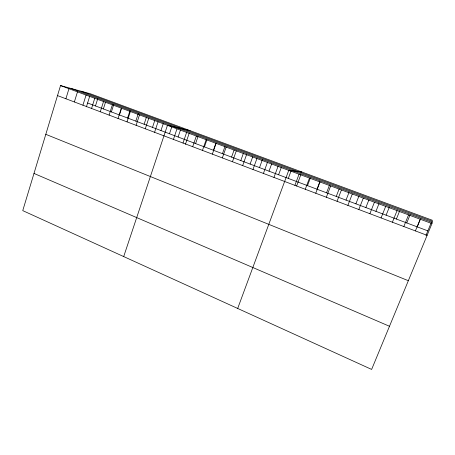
<?xml version="1.0" encoding="UTF-8"?>
<svg xmlns="http://www.w3.org/2000/svg" width="455" height="455" viewBox="0 0 455 455"><rect width="100%" height="100%" fill="white"/><g stroke="black" fill="none" stroke-linecap="round" stroke-linejoin="round"><path stroke-width="0.68" d="M431.971 223.587L432.25 220.226L90.465 93.798L60.538 85.574L22.75 210.625L371.633 369.426L431.971 223.587L60.538 85.574M65.901 98.758L68.961 88.702M74.37 101.965L77.475 91.865M82.929 105.196L86.069 95.061M86.416 106.834L89.646 96.426M91.569 108.466L94.748 98.286M95.465 105.947L97.734 98.695M100.299 111.765L103.518 101.545M103.387 108.921L105.475 102.307M109.115 115.104L112.374 104.832M111.384 111.93L113.704 104.622M118.027 118.471L121.32 108.159M119.455 114.961L121.587 108.296M127.605 118.027L129.976 110.662M127.025 121.872L130.363 111.52M135.823 121.115L138.223 113.722M136.113 125.307L139.497 114.91M144.121 124.232L146.328 117.487M145.299 128.782L148.722 118.34M152.499 127.383L154.791 120.427M154.581 132.291L158.05 121.803M160.956 130.557L163.271 123.578M123.697 256.575L167.468 125.307L190.076 130.648M169.487 133.764L171.836 126.757M173.435 139.423L176.989 128.845M178.104 137.006L180.481 129.971M183.012 143.041L186.613 132.416M185.441 144.298L189.206 133.213M192.687 146.703L196.338 136.034M195.587 143.575L198.016 136.489M202.469 150.4L206.166 139.685M204.454 146.908L206.911 139.793M213.412 150.275L215.898 143.126M212.354 154.137L216.097 143.376M222.45 153.671L224.963 146.499M222.347 157.913L226.141 147.107M231.578 157.1L234.126 149.9M232.448 161.735L236.293 150.878M240.797 160.569L243.374 153.335M242.657 165.597L246.553 154.689M250.113 164.067L252.718 156.804M252.98 169.499L256.927 158.545M259.515 167.599L262.393 159.648M263.417 173.446L267.415 162.441M269.013 171.171L271.68 163.851M273.967 177.439L278.022 166.382M278.602 174.777L281.366 167.258M237.686 308.456L288.743 170.369L301.853 171.99M288.294 178.417L291.092 170.87M294.897 185.35L299.054 174.197M296.609 186.032L300.914 174.515M305.265 189.269L309.48 178.07M307.483 185.629L310.344 178.019M316.976 189.195L319.871 181.556M315.747 193.233L320.013 181.983M326.565 192.801L329.494 185.128M326.337 197.237L330.66 185.941M336.245 196.435L339.208 188.74M337.047 201.286L341.426 189.94M346.016 200.109L349.019 192.38M347.876 205.381L352.307 193.984M355.89 203.823L358.927 196.06M358.819 209.522L363.312 198.073M365.865 207.571L368.937 199.779M369.887 213.702L374.437 202.208M375.938 211.353L379.043 203.533M381.074 217.934L385.686 206.388M386.107 215.175L389.252 207.326M392.392 222.216L397.061 210.614M396.385 219.043L399.57 211.154M403.83 226.539L408.567 214.891M406.764 222.944L410.052 214.868M415.404 230.918L420.204 219.213M417.252 226.886L420.579 218.775M425.977 235.4L431.215 222.728M81.132 91.233L432.165 221.261M70.974 88.441L432.068 222.398M87.61 102.995L427.848 230.867M57.512 95.59L427.108 235.343M45.807 134.327L408.345 280.695M33.988 173.435L389.486 326.269"/></g></svg>
